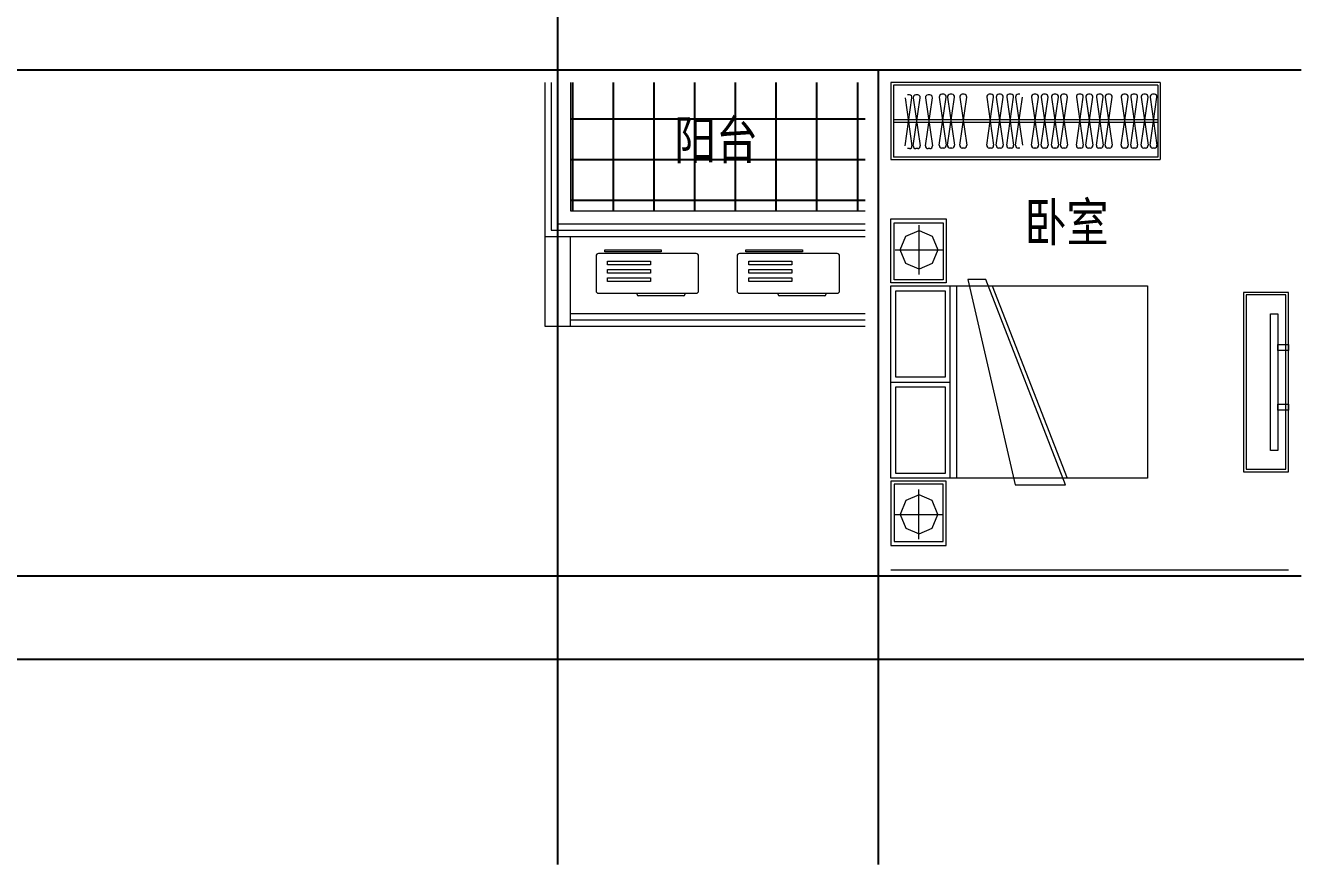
# Model space of a CAD drawing. Extents: x 534658 to 605938, y 404593 to 454993.
# Drawn here: x 553748 to 563654, y 421221 to 427767 of the extents above; entities that cross this region are included whole.
import ezdxf

# ---------------------------------------------------------------- set-up
doc = ezdxf.new("R2010")
doc.units = 0
doc.header["$LTSCALE"] = 1000
doc.header["$MEASUREMENT"] = 0
for name, color, linetype, lineweight in [('0_家具', 31, 'Continuous', 9), ('0_栏杆', 163, 'Continuous', 5), ('0_看线', 180, 'Continuous', 9), ('0_空调', 31, 'Continuous', 9)]:
    doc.layers.add(name, color=color, linetype=linetype, lineweight=lineweight)
for name, color, linetype in [('0_铺地填充', 251, 'Continuous'), ('DOTE', 1, 'Continuous'), ('PUB_TEXT', 7, 'Continuous')]:
    doc.layers.add(name, color=color, linetype=linetype)
doc.styles.add('黑体', font='SIMHEI.TTF', dxfattribs={"width": 0.8})

# ---------------------------------------------------------------- blocks, each defined once
blk = doc.blocks.new('2362663456')
at = {"layer": '0_家具'}
for p, q in [((-549118.5, -221752.9), (-549118.5, -222138.3)), ((-549222.2, -221838.7), (-549265.2, -221945.6)), ((-549118.6, -221794.4), (-549222.2, -221838.7)), ((-549014.9, -221838.7), (-549118.6, -221794.4)), ((-548971.9, -221945.6), (-549014.9, -221838.7)), ((-548931.7, -221945.6), (-549305.4, -221945.6)), ((-549265.2, -221945.6), (-549222.2, -222052.5)), ((-549014.9, -222052.5), (-548971.9, -221945.6)), ((-549222.2, -222052.5), (-549118.6, -222096.8)), ((-549118.6, -222096.8), (-549014.9, -222052.5)), ((-549867.5, -222176.5), (-550261.2, -222176.5)), ((-550261.2, -222176.5), (-549638.9, -223778.1)), ((-549499.2, -223778.1), (-549867.5, -222176.5)), ((-550899.9, -222227.3), (-548899.9, -222227.3)), ((-550899.9, -223727.3), (-550899.9, -222227.3)), ((-549689.7, -223727.3), (-550273.9, -222227.3)), ((-549410.3, -223727.3), (-549410.3, -222227.3)), ((-549359.5, -223727.3), (-549359.5, -222227.3)), ((-549321.4, -222265.4), (-548938, -222265.4)), ((-549321.4, -222939.2), (-549321.4, -222265.4)), ((-548938, -222265.4), (-548938, -222939.2)), ((-548899.9, -222227.3), (-548899.9, -223727.3)), ((-548938, -222939.2), (-549321.4, -222939.2)), ((-548899.9, -222977.3), (-549359.5, -222977.3)), ((-549321.4, -223015.4), (-548938, -223015.4)), ((-549321.4, -223689.2), (-549321.4, -223015.4)), ((-548938, -223015.4), (-548938, -223689.2)), ((-548899.9, -223727.3), (-550899.9, -223727.3)), ((-548938, -223689.2), (-549321.4, -223689.2)), ((-549638.9, -223778.1), (-549499.2, -223778.1)), ((-549222.2, -223902), (-549118.6, -223857.7)), ((-549118.6, -223857.7), (-549014.9, -223902)), ((-549118.5, -224201.6), (-549118.5, -223816.3)), ((-549265.2, -224008.9), (-549222.2, -223902)), ((-549014.9, -223902), (-548971.9, -224008.9)), ((-548931.7, -224008.9), (-549305.4, -224008.9)), ((-549222.2, -224115.9), (-549265.2, -224008.9)), ((-548971.9, -224008.9), (-549014.9, -224115.9)), ((-549118.6, -224160.2), (-549222.2, -224115.9)), ((-549014.9, -224115.9), (-549118.6, -224160.2))]:
    blk.add_line(p, q, dxfattribs=at)
for points in [[(-549306.3, -222203.9), (-548899.9, -222203.9), (-548899.9, -221703.7), (-549331.7, -221703.7), (-549331.7, -222203.9)], [(-549306.3, -223750.6), (-548899.9, -223750.6), (-548899.9, -224250.8), (-549331.7, -224250.8), (-549331.7, -223750.6)]]:
    blk.add_lwpolyline(points, close=True, dxfattribs=at)
at = {"layer": '0_家具', "color": 8}
for points in [[(-549306, -222180.6), (-548923.9, -222180.6), (-548923.9, -221733.9), (-549306, -221733.9)], [(-549306, -223773.9), (-548923.9, -223773.9), (-548923.9, -224220.7), (-549306, -224220.7)]]:
    blk.add_lwpolyline(points, close=True, dxfattribs=at)
blk = doc.blocks.new('ytjhgkj')
at = {"layer": '0_家具', "ltscale": 0.5}
blk.add_lwpolyline([(34949.4, 26115.8), (34599.4, 26115.8), (34599.4, 27515.8), (34949.4, 27515.8)], close=True, dxfattribs=at)
at = {"layer": '0_家具', "color": 251, "ltscale": 40}
for points in [[(34929.4, 26135.8), (34619.4, 26135.8), (34619.4, 27495.8), (34929.4, 27495.8)], [(34739.4, 27348.9), (34681.3, 27348.9), (34681.3, 26282.6), (34739.4, 26282.6)], [(34681.3, 27110.2), (34599.4, 27110.2), (34599.4, 27062.2), (34681.3, 27062.2)], [(34681.3, 26643.8), (34599.4, 26643.8), (34599.4, 26595.9), (34681.3, 26595.9)]]:
    blk.add_lwpolyline(points, close=True, dxfattribs=at)
blk = doc.blocks.new('A$C0FD84BE6')
at = {"layer": '0_空调', "color": 8}
for p, q in [((320.3, 10), (320.3, 20)), ((693.1, 20), (693.1, 10)), ((683.1, 0), (330.3, 0))]:
    blk.add_line(p, q, dxfattribs=at)
at = {"layer": '0_空调'}
blk.add_lwpolyline([(20, 20), (780, 20, 0.414214), (800, 40), (800, 310, 0.414214), (780, 330), (20, 330, 0.414214), (0, 310), (0, 40, 0.414214)], format="xyb", close=True, dxfattribs=at)
at = {"layer": '0_空调', "color": 8}
for points in [[(69.2, 359.1), (509, 359.1), (509, 344), (69.2, 344)], [(90.4, 271.5), (425.9, 271.5), (425.9, 242.6), (90.4, 242.6)], [(90.4, 205.7), (425.9, 205.7), (425.9, 176.8), (90.4, 176.8)], [(90.4, 139.9), (425.9, 139.9), (425.9, 111), (90.4, 111)]]:
    blk.add_lwpolyline(points, close=True, dxfattribs=at)
for centre, start, end in [((330.3, 10), 180, 270), ((683.1, 10), 270, 0)]:
    blk.add_arc(centre, 10, start, end, dxfattribs=at)

msp = doc.modelspace()

# ---------------------------------------------------------------- hatches: boundary and pattern name
at = {"layer": '0_铺地填充'}
h = msp.add_hatch(dxfattribs=at)
h.set_pattern_fill('NET', color=256, scale=100, style=0)
h.set_pattern_definition([(180, (1134596, 0), (0, 317.5), []), (90, (1134596, 0), (317.5, 2e-14), [])])
h.paths.add_polyline_path([(557998, 426320.5), (557998, 427320.5), (558398, 427320.5), (559898, 427320.5), (560298, 427320.5), (560298, 426320.5)])
h.paths.add_polyline_path([(559605.6, 426585.7), (558715.6, 426585.7), (558715.6, 427173), (559605.6, 427173)], flags=24)

# ---------------------------------------------------------------- linework, layer by layer
at = {"layer": '0_家具'}
for p, q in [((562598, 427320.5), (560498, 427320.5)), ((560498, 427320.5), (560498, 426720.5)), ((562578, 427300.5), (560518, 427300.5)), ((560518, 427300.5), (560518, 426740.5)), ((562578, 427300.5), (562578, 426740.5)), ((562598, 427320.5), (562598, 426720.5)), ((562578, 426740.5), (560518, 426740.5)), ((560498, 426720.5), (562598, 426720.5))]:
    msp.add_line(p, q, dxfattribs=at)
at = {"layer": '0_家具', "color": 8}
for p, q in [((560909.2, 427230.5), (560894.9, 427230.5)), ((560973.6, 427230.5), (560959.3, 427230.5)), ((561068.8, 427230.5), (561054.5, 427230.5)), ((561279.1, 427230.5), (561264.8, 427230.5)), ((561353.5, 427230.5), (561339.1, 427230.5)), ((561434.9, 427230.5), (561420.6, 427230.5)), ((561504.2, 427230.5), (561489.9, 427230.5)), ((561628.6, 427230.5), (561614.3, 427230.5)), ((561703, 427230.5), (561688.6, 427230.5)), ((561784.4, 427230.5), (561770.1, 427230.5)), ((561853.7, 427230.5), (561839.4, 427230.5)), ((561978.1, 427230.5), (561963.8, 427230.5)), ((562052.5, 427230.5), (562038.1, 427230.5)), ((562133.9, 427230.5), (562119.6, 427230.5)), ((562203.2, 427230.5), (562188.9, 427230.5)), ((562327.6, 427230.5), (562313.3, 427230.5)), ((562402, 427230.5), (562387.6, 427230.5)), ((562483.4, 427230.5), (562469.1, 427230.5)), ((562552.7, 427230.5), (562538.4, 427230.5)), ((560607.8, 426828.3), (560661.7, 427203)), ((560607.8, 427203), (560661.7, 426828.3)), ((560641.9, 427225.7), (560627.6, 427225.7)), ((560672.2, 426828.3), (560726.1, 427203)), ((560672.2, 427203), (560726.1, 426828.3)), ((560706.3, 427225.7), (560692, 427225.7)), ((560767.4, 426828.3), (560821.4, 427203)), ((560767.4, 427203), (560821.4, 426828.3)), ((560801.5, 427225.7), (560787.2, 427225.7)), ((560875.1, 426833.1), (560929, 427207.9)), ((560875.1, 427207.9), (560929, 426833.1)), ((560939.5, 426833.1), (560993.4, 427207.9)), ((560939.5, 427207.9), (560993.4, 426833.1)), ((561034.7, 426833.1), (561088.6, 427207.9)), ((561034.7, 427207.9), (561088.6, 426833.1)), ((561245, 426833.1), (561298.9, 427207.9)), ((561245, 427207.9), (561298.9, 426833.1)), ((561319.3, 426833.1), (561373.3, 427207.9)), ((561319.3, 427207.9), (561373.3, 426833.1)), ((561400.7, 426833.1), (561454.7, 427207.9)), ((561400.7, 427207.9), (561454.7, 426833.1)), ((561470.1, 426833.1), (561524, 427207.9)), ((561470.1, 427207.9), (561524, 426833.1)), ((561594.5, 426833.1), (561648.4, 427207.9)), ((561594.5, 427207.9), (561648.4, 426833.1)), ((561668.8, 426833.1), (561722.8, 427207.9)), ((561668.8, 427207.9), (561722.8, 426833.1)), ((561750.2, 426833.1), (561804.2, 427207.9)), ((561750.2, 427207.9), (561804.2, 426833.1)), ((561819.6, 426833.1), (561873.5, 427207.9)), ((561819.6, 427207.9), (561873.5, 426833.1)), ((561944, 426833.1), (561997.9, 427207.9)), ((561944, 427207.9), (561997.9, 426833.1)), ((562018.3, 426833.1), (562072.3, 427207.9)), ((562018.3, 427207.9), (562072.3, 426833.1)), ((562099.7, 426833.1), (562153.7, 427207.9)), ((562099.7, 427207.9), (562153.7, 426833.1)), ((562169.1, 426833.1), (562223, 427207.9)), ((562169.1, 427207.9), (562223, 426833.1)), ((562293.5, 426833.1), (562347.4, 427207.9)), ((562293.5, 427207.9), (562347.4, 426833.1)), ((562367.8, 426833.1), (562421.8, 427207.9)), ((562367.8, 427207.9), (562421.8, 426833.1)), ((562449.2, 426833.1), (562503.2, 427207.9)), ((562449.2, 427207.9), (562503.2, 426833.1)), ((562518.6, 426833.1), (562572.5, 427207.9)), ((562518.6, 427207.9), (562572.5, 426833.1)), ((562578, 427030.5), (560518, 427030.5)), ((562578, 427010.5), (560518, 427010.5)), ((560641.9, 426805.7), (560627.6, 426805.7)), ((560706.3, 426805.7), (560692, 426805.7)), ((560801.5, 426805.7), (560787.2, 426805.7)), ((560909.2, 426810.5), (560894.9, 426810.5)), ((560973.6, 426810.5), (560959.3, 426810.5)), ((561068.8, 426810.5), (561054.5, 426810.5)), ((561279.1, 426810.5), (561264.8, 426810.5)), ((561353.5, 426810.5), (561339.1, 426810.5)), ((561434.9, 426810.5), (561420.6, 426810.5)), ((561504.2, 426810.5), (561489.9, 426810.5)), ((561628.6, 426810.5), (561614.3, 426810.5)), ((561703, 426810.5), (561688.6, 426810.5)), ((561784.4, 426810.5), (561770.1, 426810.5)), ((561853.7, 426810.5), (561839.4, 426810.5)), ((561978.1, 426810.5), (561963.8, 426810.5)), ((562052.5, 426810.5), (562038.1, 426810.5)), ((562133.9, 426810.5), (562119.6, 426810.5)), ((562203.2, 426810.5), (562188.9, 426810.5)), ((562327.6, 426810.5), (562313.3, 426810.5)), ((562402, 426810.5), (562387.6, 426810.5)), ((562483.4, 426810.5), (562469.1, 426810.5)), ((562552.7, 426810.5), (562538.4, 426810.5))]:
    msp.add_line(p, q, dxfattribs=at)
for centre, start, end in [((560894.9, 427210.5), 90, 187.59464), ((560909.2, 427210.5), 352.40536, 90), ((560959.3, 427210.5), 90, 187.59464), ((560973.6, 427210.5), 352.40536, 90), ((561054.5, 427210.5), 90, 187.59464), ((561068.8, 427210.5), 352.40536, 90), ((561264.8, 427210.5), 90, 187.59464), ((561279.1, 427210.5), 352.40536, 90), ((561339.1, 427210.5), 90, 187.59464), ((561353.5, 427210.5), 352.40536, 90), ((561420.6, 427210.5), 90, 187.59464), ((561434.9, 427210.5), 352.40536, 90), ((561489.9, 427210.5), 90, 187.59464), ((561614.3, 427210.5), 90, 187.59464), ((561628.6, 427210.5), 352.40536, 90), ((561688.6, 427210.5), 90, 187.59464), ((561703, 427210.5), 352.40536, 90), ((561770.1, 427210.5), 90, 187.59464), ((561784.4, 427210.5), 352.40536, 90), ((561839.4, 427210.5), 90, 187.59464), ((561853.7, 427210.5), 352.40536, 90), ((561963.8, 427210.5), 90, 187.59464), ((561978.1, 427210.5), 352.40536, 90), ((562038.1, 427210.5), 90, 187.59464), ((562052.5, 427210.5), 352.40536, 90), ((562119.6, 427210.5), 90, 187.59464), ((562133.9, 427210.5), 352.40536, 90), ((562188.9, 427210.5), 90, 187.59464), ((562203.2, 427210.5), 352.40536, 90), ((562313.3, 427210.5), 90, 187.59464), ((562327.6, 427210.5), 352.40536, 90), ((562387.6, 427210.5), 90, 187.59464), ((562402, 427210.5), 352.40536, 90), ((562469.1, 427210.5), 90, 187.59464), ((562483.4, 427210.5), 352.40536, 90), ((562538.4, 427210.5), 90, 187.59464), ((562552.7, 427210.5), 352.40536, 90), ((560641.9, 427205.7), 352.40536, 90), ((560692, 427205.7), 90, 187.59464), ((560706.3, 427205.7), 352.40536, 90), ((560787.2, 427205.7), 90, 187.59464), ((560801.5, 427205.7), 352.40536, 90), ((560894.9, 426830.5), 172.40536, 270), ((560909.2, 426830.5), 270, 7.59464), ((560959.3, 426830.5), 172.40536, 270), ((560973.6, 426830.5), 270, 7.59464), ((561054.5, 426830.5), 172.40536, 270), ((561068.8, 426830.5), 270, 7.59464), ((561264.8, 426830.5), 172.40536, 270), ((561279.1, 426830.5), 270, 7.59464), ((561339.1, 426830.5), 172.40536, 270), ((561353.5, 426830.5), 270, 7.59464), ((561420.6, 426830.5), 172.40536, 270), ((561434.9, 426830.5), 270, 7.59464), ((561489.9, 426830.5), 172.40536, 270), ((561614.3, 426830.5), 172.40536, 270), ((561628.6, 426830.5), 270, 7.59464), ((561688.6, 426830.5), 172.40536, 270), ((561703, 426830.5), 270, 7.59464), ((561770.1, 426830.5), 172.40536, 270), ((561784.4, 426830.5), 270, 7.59464), ((561839.4, 426830.5), 172.40536, 270), ((561853.7, 426830.5), 270, 7.59464), ((561963.8, 426830.5), 172.40536, 270), ((561978.1, 426830.5), 270, 7.59464), ((562038.1, 426830.5), 172.40536, 270), ((562052.5, 426830.5), 270, 7.59464), ((562119.6, 426830.5), 172.40536, 270), ((562133.9, 426830.5), 270, 7.59464), ((562188.9, 426830.5), 172.40536, 270), ((562203.2, 426830.5), 270, 7.59464), ((562313.3, 426830.5), 172.40536, 270), ((562327.6, 426830.5), 270, 7.59464), ((562387.6, 426830.5), 172.40536, 270), ((562402, 426830.5), 270, 7.59464), ((562469.1, 426830.5), 172.40536, 270), ((562483.4, 426830.5), 270, 7.59464), ((562538.4, 426830.5), 172.40536, 270), ((562552.7, 426830.5), 270, 7.59464), ((560641.9, 426825.7), 270, 7.59464), ((560692, 426825.7), 172.40536, 270), ((560706.3, 426825.7), 270, 7.59464), ((560787.2, 426825.7), 172.40536, 270), ((560801.5, 426825.7), 270, 7.59464)]:
    msp.add_arc(centre, 20, start, end, dxfattribs=at)
at = {"layer": '0_栏杆'}
for p, q in [((557798, 427320.5), (557798, 426120.5)), ((557848, 427320.5), (557848, 426170.5)), ((557898, 427320.5), (557898, 426220.5)), ((557998, 427320.5), (557998, 426320.5)), ((557998, 426320.5), (560298, 426320.5)), ((557848, 426170.5), (560298, 426170.5)), ((557898, 426220.5), (560298, 426220.5)), ((557798, 426120.5), (560298, 426120.5)), ((557798, 426120.5), (557798, 425420.5)), ((557998, 425420.5), (557998, 426120.5)), ((557998, 425520.5), (560298, 425520.5)), ((557998, 425470.5), (560298, 425470.5)), ((557798, 425420.5), (560298, 425420.5))]:
    msp.add_line(p, q, dxfattribs=at)
at = {"layer": '0_看线'}
msp.add_line((560498, 423520.5), (563598, 423520.5), dxfattribs=at)
at = {"layer": 'DOTE', "ltscale": 0.5}
for p, q in [((557898, 435020.5), (557898, 421220.5)), ((547148, 427420.5), (563698, 427420.5)), ((560398, 427420.5), (560398, 421220.5)), ((563698, 423470.5), (547148, 423470.5)), ((567298, 422820.5), (547148, 422820.5))]:
    msp.add_line(p, q, dxfattribs=at)

# ---------------------------------------------------------------- block references
at = {"layer": '0_家具', "rotation": 180}
msp.add_blockref('2362663456', (11598.1, 202007.3), dxfattribs=at)
at = {"layer": '0_家具', "xscale": -1}
msp.add_blockref('ytjhgkj', (598197.4, 398168.7), dxfattribs=at)
at = {"layer": '0_空调'}
for p in [(558198, 425657.7), (559298, 425657.7)]:
    msp.add_blockref('A$C0FD84BE6', p, dxfattribs=at)

# ---------------------------------------------------------------- texts
at = {"layer": 'PUB_TEXT', "style": '黑体', "width": 0.8}
for s, p in [('阳台', (558806.7, 426724.3)), ('卧室', (561539.9, 426082.3))]:
    msp.add_text(s, height=300, dxfattribs=at).set_placement(p)

doc.saveas('drawing.dxf')
